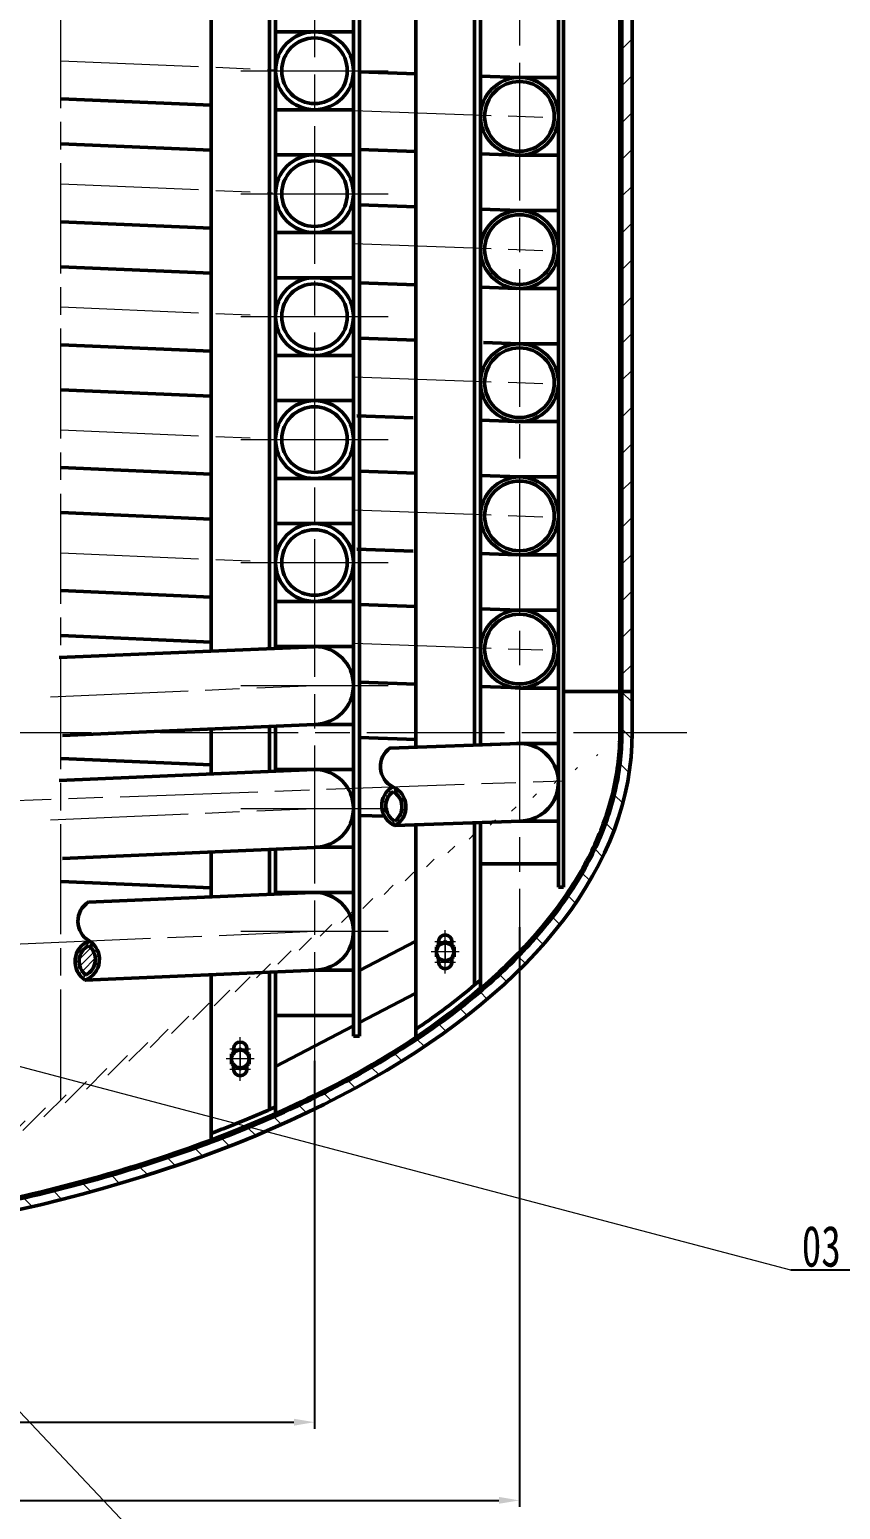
# Model space of a CAD drawing. Header units: millimetres. Extents: x 17368 to 100025, y -24769 to 12950.
# Drawn here: x 45598.9 to 45697.8, y -9378.6 to -9198 of the extents above; entities that cross this region are included whole.
import ezdxf
from ezdxf.enums import TextEntityAlignment as Align

# ---------------------------------------------------------------- set-up
doc = ezdxf.new("R2010")
doc.units = ezdxf.units.MM
doc.header["$LTSCALE"] = 2.8
for name, pattern in [('ACAD_ISO04W100', [30, 24, -3, 0, -3]), ('AM_ISO08W050', [18, 12, -1.5, 3, -1.5]), ('AM_ISO08W050x2', [9, 6, -0.75, 1.5, -0.75]), ('DASHDOT', [30.5, 24, -3, 0.5, -3])]:
    doc.linetypes.add(name, pattern=pattern)
doc.layers.get('0').update_dxf_attribs({"lineweight": 50})
doc.layers.get('Defpoints').update_dxf_attribs({"lineweight": 50})
for name, color, linetype, lineweight in [('AM_7N', 4, 'AM_ISO08W050', 15), ('DASH_DOT_LINE', 255, 'DASHDOT', 15), ('dim', 7, 'Continuous', 15), ('red', 1, 'ACAD_ISO04W100', 15), ('细实线', 5, 'Continuous', 15)]:
    doc.layers.add(name, color=color, linetype=linetype, lineweight=lineweight)
doc.styles.add('仿宋体', font='', dxfattribs={"width": 0.7, "height": 3.5})
doc.styles.get('仿宋体').set_extended_font_data('FangSong_GB2312')
doc.dimstyles.new('ISO-25', dxfattribs={"dimtxt": 3.5, "dimasz": 2.5, "dimexe": 1.25, "dimexo": 0.625, "dimtad": 1, "dimdsep": 46, "dimtxsty": '仿宋体', "dimcen": 2.5, "dimadec": 0, "dimazin": 0, "dimtfac": 1, "dimtmove": 0, "dimatfit": 1, "dimfxl": 0, "dimarcsym": 0})

# ---------------------------------------------------------------- blocks, each defined once
blk = doc.blocks.new('*D1308')
at = {"layer": 'Defpoints', "color": 0, "lineweight": 15}
for p in [(45458.66, -9323.22), (45633.66, -9323.22), (45633.66, -9367.93)]:
    blk.add_point(p, dxfattribs=at)
at = {"layer": '细实线', "color": 0, "lineweight": -2}
for p, q in [((45458.66, -9323.84), (45458.66, -9368.73)), ((45633.66, -9323.84), (45633.66, -9368.73)), ((45461.16, -9367.93), (45631.16, -9367.93))]:
    blk.add_line(p, q, dxfattribs=at)
at = {"layer": '细实线', "color": 0, "lineweight": 15}
for points in [[(45461.16, -9367.51), (45461.16, -9368.35), (45458.66, -9367.93)], [(45631.16, -9367.51), (45631.16, -9368.35), (45633.66, -9367.93)]]:
    blk.add_solid(points, dxfattribs=at)
at = {"layer": '细实线', "color": 0, "lineweight": 15, "insert": (45546.16, -9365.11), "char_height": 3.5, "attachment_point": 5, "style": '仿宋体'}
blk.add_mtext('φ1400', dxfattribs=at)
blk = doc.blocks.new('*D1309')
at = {"layer": 'Defpoints', "color": 0, "lineweight": 15}
for p in [(45433.66, -9307.7), (45658.66, -9306.91), (45658.66, -9377.47)]:
    blk.add_point(p, dxfattribs=at)
at = {"layer": '细实线', "color": 0, "lineweight": -2}
for p, q in [((45658.66, -9307.54), (45658.66, -9378.27)), ((45433.66, -9308.32), (45433.66, -9378.27)), ((45436.16, -9377.47), (45656.16, -9377.47))]:
    blk.add_line(p, q, dxfattribs=at)
at = {"layer": '细实线', "color": 0, "lineweight": 15}
for points in [[(45436.16, -9377.05), (45436.16, -9377.88), (45433.66, -9377.47)], [(45656.16, -9377.05), (45656.16, -9377.88), (45658.66, -9377.47)]]:
    blk.add_solid(points, dxfattribs=at)
at = {"layer": '细实线', "color": 0, "lineweight": 15, "insert": (45546.75, -9374.65), "char_height": 3.5, "attachment_point": 5, "style": '仿宋体'}
blk.add_mtext('φ1800', dxfattribs=at)

msp = doc.modelspace()

# ---------------------------------------------------------------- hatches: boundary and pattern name
at = {"layer": '细实线', "linetype": 'Continuous', "lineweight": 15}
h = msp.add_hatch(dxfattribs=at)
h.set_pattern_fill('ANSI31', color=5, style=0)
h.set_pattern_definition([(45, (-21993.8874, -4614.7845), (-2.24506403, 2.24506403), [])])
h.paths.add_polyline_path([(45421.16271, -8978.14745), (45419.91271, -8978.14745), (45419.91271, -8998.25596), (45420.49954, -8998.95995), (45421.07378, -8998.95995), (45421.16271, -8998.84162)])
h.paths.add_polyline_path([(45421.16271, -9006.20328), (45421.07378, -9006.08495), (45420.49954, -9006.08495), (45419.91271, -9006.78894), (45419.91271, -9054.34609), (45420.49864, -9055.20995), (45420.82677, -9055.20995), (45421.16271, -9054.71467)])
h.paths.add_polyline_path([(45421.16271, -9062.83023), (45420.82677, -9062.33495), (45420.49864, -9062.33495), (45419.91271, -9063.19881), (45419.91271, -9106.39455), (45421.16271, -9099.30545)])
h.paths.add_polyline_path([(45421.16271, -9099.30545), (45419.91271, -9106.39455), (45419.91271, -9168.98844), (45421.16271, -9178.52293)])
h.paths.add_polyline_path([(45421.16271, -9178.52293), (45419.91271, -9168.98844), (45419.91271, -9235.20575), (45421.16271, -9233.42057)])
h.paths.add_polyline_path([(45421.16271, -9233.42057), (45419.91271, -9235.20575), (45419.91271, -9278.77245), (45421.16271, -9278.77245)])
h.paths.add_polyline_path([(45672.41271, -9255.42702), (45671.16271, -9246.5074), (45671.16271, -9278.77245), (45672.41271, -9278.77245)])
h.paths.add_polyline_path([(45672.41271, -9182.1214), (45671.16271, -9246.5074), (45672.41271, -9255.42702)])
h.paths.add_polyline_path([(45672.41271, -9182.1214), (45671.16271, -9157.58398), (45671.16271, -9246.5074)])
h.paths.add_polyline_path([(45672.41271, -9085.8117), (45671.16271, -9088.76303), (45671.16271, -9157.58398), (45672.41271, -9182.1214)])
h.paths.add_polyline_path([(45672.41271, -9005.39282), (45671.16271, -9003.40242), (45671.16271, -9088.76303), (45672.41271, -9085.8117)])
h.paths.add_polyline_path([(45672.41271, -8978.14745), (45671.16271, -8978.14745), (45671.16271, -9003.40242), (45672.41271, -9005.39282)])
h = msp.add_hatch(dxfattribs=at)
h.set_pattern_fill('ANSI31', color=5, angle=90, style=0)
h.set_pattern_definition([(135, (-21993.8874, -4614.7845), (-2.24506403, -2.24506403), [])])
edge = h.paths.add_edge_path()
edge.add_spline(control_points=[(45433.66271, -9310.92629), (45433.19895, -9310.44783), (45432.74758, -9309.96665), (45430.38341, -9307.36067), (45428.69933, -9305.18949), (45425.83082, -9300.77966), (45424.64636, -9298.54111), (45422.78537, -9294.02499), (45422.10871, -9291.74748), (45421.33742, -9287.56921), (45421.16271, -9285.67081), (45421.16271, -9283.77245)], knot_values=[0, 0, 0, 0, 0.025575111, 0.025575111, 0.137782565, 0.137782565, 0.249990018, 0.249990018, 0.362197472, 0.362197472, 0.45514125, 0.45514125, 0.45514125, 0.45514125], degree=3, periodic=0)
edge.add_line((45421.16271, -9283.77245), (45419.91271, -9283.77245))
edge.add_ellipse((45546.16271, -9283.77245), major_axis=(-126.25, 0), ratio=0.504950495, start_angle=0, end_angle=26.9895756)
edge.add_line((45433.66271, -9312.70401), (45433.66271, -9310.92629))
edge = h.paths.add_edge_path()
edge.add_spline(control_points=[(45531.16271, -9345.8186), (45530.67777, -9345.78915), (45530.19319, -9345.75827), (45525.05146, -9345.41524), (45520.42891, -9344.97244), (45511.31251, -9343.8285), (45506.8187, -9343.12735), (45498.01702, -9341.47584), (45493.70918, -9340.5255), (45485.33442, -9338.3881), (45481.26752, -9337.20105), (45473.42661, -9334.60597), (45469.65263, -9333.19794), (45465.45744, -9331.44101), (45464.87022, -9331.19044), (45464.28771, -9330.93718)], knot_values=[0.859967024, 0.859967024, 0.859967024, 0.859967024, 0.871632422, 0.871632422, 0.983839876, 0.983839876, 1.096047329, 1.096047329, 1.208254783, 1.208254783, 1.320462236, 1.320462236, 1.43266969, 1.43266969, 1.451098618, 1.451098618, 1.451098618, 1.451098618], degree=3, periodic=0)
edge.add_line((45464.28771, -9330.93718), (45464.28771, -9332.29908))
edge.add_ellipse((45546.16271, -9283.77245), major_axis=(-126.25, 0), ratio=0.504950495, start_angle=49.5702786, end_angle=83.1764622)
edge.add_line((45531.16271, -9347.07089), (45531.16271, -9345.8186))
edge = h.paths.add_edge_path()
edge.add_spline(control_points=[(45464.28771, -9330.93718), (45461.32348, -9329.64846), (45458.48097, -9328.29041), (45452.53281, -9325.16922), (45449.48527, -9323.37892), (45443.81423, -9319.64301), (45441.19076, -9317.69741), (45436.94656, -9314.1365), (45435.2336, -9312.547), (45433.66271, -9310.92629)], knot_values=[0.45514125, 0.45514125, 0.45514125, 0.45514125, 0.548919775, 0.548919775, 0.661127229, 0.661127229, 0.773334682, 0.773334682, 0.859967024, 0.859967024, 0.859967024, 0.859967024], degree=3, periodic=0)
edge.add_line((45433.66271, -9310.92629), (45433.66271, -9312.70401))
edge.add_ellipse((45546.16271, -9283.77245), major_axis=(-126.25, 0), ratio=0.504950495, start_angle=26.9895756, end_angle=49.5702786)
edge.add_line((45464.28771, -9332.29908), (45464.28771, -9330.93718))
edge = h.paths.add_edge_path()
edge.add_spline(control_points=[(45658.66271, -9310.92632), (45658.43178, -9311.16458), (45658.19778, -9311.40217), (45655.87219, -9313.72616), (45653.54635, -9315.75911), (45648.44818, -9319.68763), (45645.67591, -9321.58318), (45639.71989, -9325.21017), (45636.53618, -9326.94161), (45629.79802, -9330.21648), (45626.24358, -9331.75992), (45618.8095, -9334.63791), (45614.92988, -9335.97245), (45606.89506, -9338.41484), (45602.73989, -9339.52268), (45594.20705, -9341.49702), (45589.8294, -9342.36352), (45580.90743, -9343.84383), (45576.36313, -9344.45763), (45568.25776, -9345.30971), (45564.71949, -9345.60256), (45561.16271, -9345.81859)], knot_values=[1.690494061, 1.690494061, 1.690494061, 1.690494061, 1.70322989, 1.70322989, 1.815437344, 1.815437344, 1.927644797, 1.927644797, 2.039852251, 2.039852251, 2.152059705, 2.152059705, 2.264267158, 2.264267158, 2.376474612, 2.376474612, 2.488682065, 2.488682065, 2.600889519, 2.600889519, 2.686451038, 2.686451038, 2.686451038, 2.686451038], degree=3, periodic=0)
edge.add_line((45561.16271, -9345.81859), (45561.16271, -9347.07089))
edge.add_ellipse((45546.16271, -9283.77245), major_axis=(-126.25, 0), ratio=0.504950495, start_angle=96.8235378, end_angle=153.0104244)
edge.add_line((45658.66271, -9312.70401), (45658.66271, -9310.92632))
edge = h.paths.add_edge_path()
edge.add_line((45658.66271, -9310.92632), (45658.66271, -9312.70401))
edge.add_ellipse((45546.16271, -9283.77245), major_axis=(-126.25, 0), ratio=0.504950495, start_angle=153.0104244, end_angle=180)
edge.add_line((45672.41271, -9283.77245), (45671.16271, -9283.77245))
edge.add_spline(control_points=[(45671.16271, -9283.77245), (45671.16271, -9284.16149), (45671.15537, -9284.55054), (45671.05424, -9287.23109), (45670.71312, -9289.52119), (45669.52169, -9294.07837), (45668.67122, -9296.3455), (45666.46445, -9300.83163), (45665.10805, -9303.05055), (45662.08249, -9307.16332), (45660.46631, -9309.06539), (45658.66271, -9310.92632)], knot_values=[2.686451038, 2.686451038, 2.686451038, 2.686451038, 2.705498668, 2.705498668, 2.817706122, 2.817706122, 2.929913575, 2.929913575, 3.042121029, 3.042121029, 3.141592654, 3.141592654, 3.141592654, 3.141592654], degree=3, periodic=0)
h.paths.add_polyline_path([(45671.16271, -9283.77245), (45672.41271, -9283.77245), (45672.41271, -9278.77245), (45671.16271, -9278.77245)])
h.paths.add_polyline_path([(45419.91271, -9283.77245), (45421.16271, -9283.77245), (45421.16271, -9278.77245), (45419.91271, -9278.77245)])
at = {"layer": '细实线', "lineweight": 15}
h = msp.add_hatch(dxfattribs=at)
h.set_pattern_fill('ANSI31', color=256, scale=0.2, style=0)
edge = h.paths.add_edge_path(flags=17)
edge.add_ellipse((45546.16271, -9283.77245), major_axis=(-126.25, 0), ratio=0.504950495, start_angle=96.8235378, end_angle=180, ccw=False)
edge.add_line((45575.55234, -9345.7674), (45575.72087, -9347.0251))
edge.add_line((45575.72087, -9347.0251), (45576.95979, -9346.85908))
edge.add_line((45576.95979, -9346.85908), (45576.86207, -9346.12978))
edge.add_line((45576.86207, -9346.12978), (45576.79327, -9345.61638))
edge = h.paths.add_edge_path(flags=17)
edge.add_line((45578.101, -9345.96377), (45578.19872, -9346.69307))
edge.add_line((45578.19872, -9346.69307), (45579.43765, -9346.52705))
edge.add_line((45579.43765, -9346.52705), (45579.27179, -9345.28929))
edge.add_ellipse((45546.16271, -9283.77245), major_axis=(-126.25, 0), ratio=0.504950495, start_angle=96.8235378, end_angle=180, ccw=False)
edge.add_line((45578.03273, -9345.4543), (45578.101, -9345.96377))
h = msp.add_hatch(dxfattribs=at)
h.set_pattern_fill('ANSI31', color=256, scale=0.2, angle=82.4768646, style=0)
h.set_pattern_definition([(127.4768646, (-20799.50957, 4200.4573), (-0.50393542, -0.3863600553), [])])
h.paths.add_polyline_path([(45643.42087, -9295.17348), (45643.50691, -9295.18184, 0.61288649), (45643.20851, -9290.40549), (45643.2085, -9290.40549, 0.607076663)])
h.paths.add_polyline_path([(45643.24134, -9290.97917, 0.541886175), (45643.44785, -9294.58654, 0.541886175)], flags=16)
h = msp.add_hatch(dxfattribs=at)
h.set_pattern_fill('ANSI31', color=256, scale=0.2, style=0)
h.set_pattern_definition([(45, (-21993.8874, -4614.7845), (-0.449012806, 0.449012806), [])])
h.paths.add_polyline_path([(45606.18924, -9309.20871), (45606.18923, -9309.20871, 0.617356434), (45605.70181, -9313.98396), (45605.70182, -9313.98396, 0.615155095)])

# ---------------------------------------------------------------- linework, layer by layer
for p, q in [((45672.41271, -8977.14745), (45672.41271, -9278.77245)), ((45670.91271, -8978.77245), (45670.91271, -9278.77245)), ((45671.16271, -8978.56412), (45671.16271, -9278.77245)), ((45628.1658, -9012.21867), (45628.1658, -9273.54003)), ((45628.9158, -9012.21867), (45628.9158, -9273.50789)), ((45646.0408, -9012.21867), (45646.0408, -9285.55363)), ((45653.1658, -9012.21867), (45653.1658, -9285.29605)), ((45653.9158, -9012.21867), (45653.9158, -9285.26893)), ((45663.40998, -9043.59732), (45663.40998, -9302.66669)), ((45664.03498, -9043.59732), (45664.03498, -9302.66669)), ((45638.40998, -9064.29186), (45638.40998, -9320.81803)), ((45639.15998, -9064.29186), (45639.15998, -9320.81803)), ((45621.0408, -9124.42826), (45621.0408, -9273.84539)), ((45628.9158, -9198.28127), (45638.40998, -9198.28127)), ((45646.0408, -9203.39153), (45639.15998, -9203.14305)), ((45658.66271, -9203.84732), (45653.9158, -9203.6759)), ((45658.66271, -9203.84732), (45663.40998, -9203.84732)), ((45602.73164, -9206.46001), (45621.0408, -9207.24469)), ((45628.9158, -9207.78563), (45638.40998, -9207.78563)), ((45602.73164, -9211.95129), (45621.0408, -9212.73597)), ((45628.9158, -9213.28127), (45638.40998, -9213.28127)), ((45646.0408, -9212.89153), (45639.15998, -9212.64305)), ((45658.3201, -9213.33495), (45653.9158, -9213.1759)), ((45658.66271, -9213.34732), (45663.40998, -9213.34732)), ((45646.0408, -9219.64153), (45639.15998, -9219.39305)), ((45658.66271, -9220.09732), (45653.9158, -9219.9259)), ((45658.66271, -9220.09732), (45663.40998, -9220.09732)), ((45602.73164, -9221.46001), (45621.0408, -9222.24469)), ((45628.9158, -9222.78563), (45638.40998, -9222.78563)), ((45602.73164, -9226.95129), (45621.0408, -9227.73597)), ((45628.9158, -9228.28127), (45638.40998, -9228.28127)), ((45646.0408, -9229.14153), (45639.15998, -9228.89305)), ((45658.3201, -9229.58495), (45653.9158, -9229.4259)), ((45658.66271, -9229.59732), (45663.40998, -9229.59732)), ((45646.0408, -9235.89153), (45639.15998, -9235.64305)), ((45602.73164, -9236.46001), (45621.0408, -9237.24469)), ((45658.66271, -9236.34732), (45654.25841, -9236.18827)), ((45658.41927, -9236.33853), (45663.16655, -9236.33853)), ((45628.9158, -9237.78563), (45638.40998, -9237.78563)), ((45602.73164, -9241.95129), (45621.0408, -9242.73597)), ((45628.9158, -9243.28127), (45638.40998, -9243.28127)), ((45645.69797, -9245.38534), (45638.81715, -9245.13687)), ((45658.3201, -9245.83495), (45653.9158, -9245.6759)), ((45658.66271, -9245.84732), (45663.40998, -9245.84732)), ((45602.73164, -9251.46001), (45621.0408, -9252.24469)), ((45646.0408, -9252.14153), (45639.15998, -9251.89305)), ((45628.9158, -9252.78563), (45638.40998, -9252.78563)), ((45658.66271, -9252.59732), (45653.9158, -9252.42584)), ((45658.66271, -9252.59732), (45663.40998, -9252.59732)), ((45602.73164, -9256.95129), (45621.0408, -9257.73597)), ((45628.9158, -9258.28127), (45638.40998, -9258.28127)), ((45645.69797, -9261.63534), (45638.81715, -9261.38687)), ((45658.3201, -9262.08495), (45653.9158, -9261.9259)), ((45658.66271, -9262.09732), (45663.40998, -9262.09732)), ((45602.73164, -9266.46001), (45621.0408, -9267.24469)), ((45628.9158, -9267.78563), (45638.40998, -9267.78563)), ((45646.0408, -9268.39135), (45639.15998, -9268.14278)), ((45658.66271, -9268.84732), (45653.9158, -9268.67584)), ((45658.66271, -9268.84732), (45663.40998, -9268.84732)), ((45602.52826, -9274.63878), (45633.66271, -9273.30445)), ((45602.73164, -9271.95129), (45621.0408, -9272.73597)), ((45628.9158, -9273.28127), (45638.40998, -9273.28127)), ((45628.9158, -9273.28127), (45638.40998, -9273.28127)), ((45646.0408, -9277.88418), (45639.15998, -9277.63675)), ((45658.83406, -9278.34423), (45653.9158, -9278.16737)), ((45658.66271, -9278.34732), (45663.40998, -9278.34732)), ((45664.03498, -9278.77245), (45672.41271, -9278.77245)), ((45670.91271, -9278.77245), (45670.91271, -9283.77245)), ((45671.16271, -9278.77245), (45671.16271, -9283.77245)), ((45672.41271, -9278.77245), (45672.41271, -9283.77245)), ((45602.93503, -9284.13007), (45633.66271, -9282.81317)), ((45621.0408, -9283.35411), (45621.0408, -9288.84539)), ((45628.1658, -9283.04875), (45628.1658, -9288.54003)), ((45628.9158, -9283.01661), (45628.9158, -9288.50789)), ((45633.66271, -9282.78563), (45638.40998, -9282.78563)), ((45646.0408, -9284.64153), (45639.15998, -9284.39305)), ((45642.86971, -9285.66827), (45658.66271, -9285.09732)), ((45658.66271, -9285.09732), (45653.9158, -9285.26873)), ((45658.66271, -9285.09732), (45663.40998, -9285.09732)), ((45602.73164, -9286.95129), (45621.0408, -9287.73597)), ((45602.52826, -9289.63878), (45633.66271, -9288.30445)), ((45628.9158, -9288.28127), (45638.40998, -9288.28127)), ((45639.15998, -9293.88242), (45642.20362, -9293.99254)), ((45643.48361, -9295.12385), (45658.83406, -9294.59423)), ((45646.0408, -9295.03562), (45646.0408, -9320.96867)), ((45653.1658, -9294.78979), (45653.1658, -9314.59267)), ((45653.9158, -9294.76392), (45653.9158, -9314.93909)), ((45658.66271, -9294.59732), (45663.40998, -9294.59732)), ((45602.93503, -9299.13007), (45633.66271, -9297.81317)), ((45621.0408, -9298.35411), (45621.0408, -9303.81785)), ((45628.1658, -9298.04875), (45628.1658, -9303.51249)), ((45628.9158, -9298.01661), (45628.9158, -9303.48035)), ((45633.66271, -9297.78563), (45638.40998, -9297.78563)), ((45653.9158, -9299.80859), (45663.40998, -9299.80859)), ((45602.73164, -9301.95129), (45621.0408, -9302.73597)), ((45606.10013, -9304.45816), (45633.45932, -9303.28563)), ((45628.9158, -9303.28127), (45638.40998, -9303.28127)), ((45663.40998, -9302.66669), (45664.03498, -9302.66669)), ((45639.15998, -9312.81934), (45646.0408, -9309.22056)), ((45648.7908, -9309.28126), (45648.7908, -9309.75973)), ((45650.4158, -9309.28126), (45650.4158, -9309.75973)), ((45648.7908, -9311.30279), (45648.7908, -9311.78126)), ((45650.4158, -9311.30279), (45650.4158, -9311.78126)), ((45605.70182, -9313.98396), (45633.86609, -9312.77692)), ((45621.0408, -9313.32657), (45621.0408, -9333.49815)), ((45628.1658, -9313.02121), (45628.1658, -9329.78972)), ((45628.9158, -9312.98907), (45628.9158, -9330.27831)), ((45633.66271, -9312.78999), (45638.40998, -9312.78999)), ((45639.15998, -9319.16723), (45646.0408, -9315.56845)), ((45628.9158, -9318.28563), (45638.40998, -9318.28563)), ((45628.9158, -9324.5251), (45638.40998, -9319.55949)), ((45623.7908, -9322.35666), (45623.7908, -9322.83513)), ((45625.4158, -9322.35666), (45625.4158, -9322.83513)), ((45638.40998, -9320.81803), (45639.15998, -9320.81803)), ((45623.7908, -9324.37819), (45623.7908, -9324.85666)), ((45625.4158, -9324.37819), (45625.4158, -9324.85666))]:
    msp.add_line(p, q)
at = {"color": 7, "linetype": 'Continuous', "lineweight": 50}
for p, q in [((45649.6033, -9309.29064), (45648.52889, -9309.91095)), ((45650.67771, -9309.91095), (45649.6033, -9309.29064)), ((45648.52889, -9309.91095), (45648.52889, -9311.15157)), ((45648.52889, -9311.15157), (45649.6033, -9311.77189)), ((45649.6033, -9311.77189), (45650.67771, -9311.15157)), ((45650.67771, -9311.15157), (45650.67771, -9309.91095)), ((45624.6033, -9322.36604), (45623.52889, -9322.98635)), ((45625.67771, -9322.98635), (45624.6033, -9322.36604)), ((45623.52889, -9322.98635), (45623.52889, -9324.22697)), ((45625.67771, -9324.22697), (45625.67771, -9322.98635)), ((45623.52889, -9324.22697), (45624.6033, -9324.84729)), ((45624.6033, -9324.84729), (45625.67771, -9324.22697))]:
    msp.add_line(p, q, dxfattribs=at)
for centre, radius in [((45633.66271, -9203.03127), 4.75), ((45633.66271, -9203.03127), 4), ((45658.66271, -9208.59732), 4.75), ((45658.66271, -9208.59732), 4.25), ((45633.66271, -9218.03127), 4.75), ((45633.66271, -9218.03127), 4), ((45658.66271, -9224.84732), 4.75), ((45658.66271, -9224.84732), 4.25), ((45633.66271, -9233.03127), 4.75), ((45633.66271, -9233.03127), 4), ((45658.66271, -9241.09732), 4.75), ((45658.66271, -9241.09732), 4.25), ((45633.66271, -9248.03127), 4.75), ((45633.66271, -9248.03127), 4), ((45658.66271, -9257.34732), 4.75), ((45658.66271, -9257.34732), 4.25), ((45633.66271, -9263.03127), 4.75), ((45633.66271, -9263.03127), 4), ((45658.66271, -9273.59732), 4.75), ((45658.66271, -9273.59732), 4.25)]:
    msp.add_circle(centre, radius)
for centre in [(45649.6033, -9310.53126), (45624.6033, -9323.60666)]:
    msp.add_circle(centre, 1.07441, dxfattribs=at)
for centre, radius, start, end in [((45633.66271, -9278.03127), 4.75, 270, 90), ((45644.46535, -9287.93485), 2.7719, 124.8451443, 243.0347426), ((45658.66271, -9289.84732), 4.75, 271.8847457, 94.1409594), ((45633.66271, -9293.03127), 4.75, 270, 90), ((45644.48763, -9292.69811), 2.62532, 119.1585938, 247.5151562), ((45644.52016, -9292.71556), 2.15648, 126.3709861, 240.1815925), ((45642.19561, -9292.83174), 2.6292, 299.3329664, 67.3407836), ((45642.16903, -9292.85015), 2.15648, 306.3709861, 60.1815925), ((45633.66271, -9308.03127), 4.75, 272.4540317, 92.4540317), ((45607.57255, -9306.80665), 2.7719, 121.8732325, 240.0628308), ((45607.14226, -9311.71849), 2.68463, 110.7931282, 237.5506734), ((45604.73924, -9311.4732), 2.68895, 290.9758665, 57.3679351), ((45649.6033, -9309.28126), 0.8125, 0, 180), ((45607.11609, -9311.69825), 2.15648, 117.2033355, 231.0139776), ((45604.77354, -9311.45653), 2.15648, 297.2033907, 51.0139224), ((45649.6033, -9311.78126), 0.8125, 180, 0), ((45624.6033, -9322.35666), 0.8125, 0, 180), ((45624.6033, -9324.85666), 0.8125, 180, 0), ((45569.5445, -9196.30978), 146.53503, 290.5745913, 293.9016502)]:
    msp.add_arc(centre, radius, start, end)
msp.add_ellipse((45546.16271, -9283.77245), major_axis=(-126.25, 0), ratio=0.504950495, start_param=1.689889529, end_param=3.141592654)
for points, knots in [([(45561.16271, -9345.81859), (45564.71949, -9345.60256), (45568.25776, -9345.30971), (45576.36313, -9344.45763), (45580.90743, -9343.84383), (45589.8294, -9342.36352), (45594.20705, -9341.49702), (45602.73989, -9339.52268), (45606.89506, -9338.41484), (45614.92988, -9335.97245), (45618.8095, -9334.63791), (45626.24358, -9331.75992), (45629.79802, -9330.21648), (45636.53618, -9326.94161), (45639.71989, -9325.21017), (45645.67591, -9321.58318), (45648.44818, -9319.68763), (45653.54635, -9315.75911), (45655.87219, -9313.72616), (45660.04927, -9309.55196), (45661.90046, -9307.41076), (45665.10805, -9303.05055), (45666.46445, -9300.83163), (45668.67122, -9296.3455), (45669.52169, -9294.07837), (45670.71312, -9289.52119), (45671.05424, -9287.23109), (45671.15537, -9284.55054), (45671.16271, -9284.16149), (45671.16271, -9283.77245)], [1.690494061, 1.690494061, 1.690494061, 1.690494061, 1.776055581, 1.776055581, 1.888263035, 1.888263035, 2.000470488, 2.000470488, 2.112677942, 2.112677942, 2.224885395, 2.224885395, 2.337092849, 2.337092849, 2.449300302, 2.449300302, 2.561507756, 2.561507756, 2.67371521, 2.67371521, 2.785922663, 2.785922663, 2.898130117, 2.898130117, 3.01033757, 3.01033757, 3.122545024, 3.122545024, 3.141592654, 3.141592654, 3.141592654, 3.141592654]), ([(45561.614, -9345.54026), (45564.90828, -9345.33385), (45568.18612, -9345.06147), (45576.9181, -9344.1548), (45582.32258, -9343.40034), (45592.8803, -9341.53472), (45598.03357, -9340.42369), (45607.99516, -9337.86583), (45612.80349, -9336.41909), (45621.98764, -9333.21749), (45626.36334, -9331.4626), (45634.60244, -9327.67884), (45638.4656, -9325.64986), (45645.60908, -9321.35823), (45648.88927, -9319.09552), (45654.30364, -9314.78397), (45656.53817, -9312.76445), (45660.53922, -9308.6255), (45662.30605, -9306.50615), (45665.35393, -9302.19773), (45666.63532, -9300.00868), (45668.70366, -9295.58938), (45669.49097, -9293.35904), (45670.56998, -9288.88029), (45670.86193, -9286.63167), (45670.91068, -9284.17915), (45670.91271, -9283.9758), (45670.91271, -9283.77245)], [1.694239084, 1.694239084, 1.694239084, 1.694239084, 1.773603574, 1.773603574, 1.907412488, 1.907412488, 2.041221403, 2.041221403, 2.175030318, 2.175030318, 2.308839232, 2.308839232, 2.442648147, 2.442648147, 2.576457061, 2.576457061, 2.687476756, 2.687476756, 2.79849645, 2.79849645, 2.909516144, 2.909516144, 3.020535838, 3.020535838, 3.131555532, 3.131555532, 3.141592654, 3.141592654, 3.141592654, 3.141592654]), ([(45646.0408, -9319.9711), (45646.56533, -9319.61662), (45647.08209, -9319.2595), (45649.85925, -9317.29667), (45651.97055, -9315.64306), (45653.9158, -9313.94824)], [2.499916568, 2.499916568, 2.499916568, 2.499916568, 2.5212493452, 2.5212493452, 2.6163410424, 2.6163410424, 2.6163410424, 2.6163410424]), ([(45646.0408, -9320.96867), (45647.87447, -9319.72693), (45649.6147, -9318.45235), (45652.17396, -9316.42114), (45653.06055, -9315.68424), (45653.9158, -9314.93909)], [2.5008952671, 2.5008952671, 2.5008952671, 2.5008952671, 2.5749682902, 2.5749682902, 2.6163410424, 2.6163410424, 2.6163410424, 2.6163410424]), ([(45621.0408, -9332.69657), (45623.20608, -9331.8778), (45625.31702, -9331.02397), (45627.88837, -9329.9126), (45628.40401, -9329.68597), (45628.9158, -9329.45726)], [2.21354488032, 2.21354488032, 2.21354488032, 2.21354488032, 2.27876118977, 2.27876118977, 2.29527043992, 2.29527043992, 2.29527043992, 2.29527043992])]:
    msp.add_open_spline(points, degree=3, knots=knots)
at = {"layer": 'AM_7N', "linetype": 'AM_ISO08W050x2', "lineweight": 15, "ltscale": 0.8}
msp.add_line((45602.73164, -9328.55455), (45602.73164, -9034.55826), dxfattribs=at)
at = {"layer": 'AM_7N', "linetype": 'AM_ISO08W050x2', "lineweight": 15}
for p, q in [((45658.66271, -9050.8565), (45658.66271, -9314.21737)), ((45633.66271, -9058.57995), (45633.66271, -9327.28131)), ((45602.73164, -9201.80204), (45629.16683, -9202.93498)), ((45638.40998, -9207.86597), (45663.40961, -9208.76873)), ((45602.73164, -9216.81581), (45628.52456, -9217.92122)), ((45638.40998, -9224.11597), (45663.40961, -9225.01873)), ((45602.73164, -9231.82958), (45627.8823, -9232.90746)), ((45638.40998, -9240.36597), (45663.40961, -9241.26873)), ((45602.73164, -9246.84335), (45627.24003, -9247.89371)), ((45638.40998, -9256.61597), (45663.40961, -9257.51873)), ((45602.73164, -9261.85712), (45626.59776, -9262.87995)), ((45638.40998, -9272.8658), (45663.40961, -9273.76856)), ((45601.44711, -9279.41194), (45633.66271, -9278.03127)), ((45413.25315, -9283.77245), (45679.07226, -9283.77245)), ((45433.66271, -9297.97232), (45664.03498, -9289.65332)), ((45601.44711, -9294.41194), (45633.66271, -9293.03127)), ((45521.32741, -9312.84564), (45633.66271, -9308.03127))]:
    msp.add_line(p, q, dxfattribs=at)
at = {"layer": 'DASH_DOT_LINE', "color": 1, "linetype": 'DASHDOT', "lineweight": 15}
for p, q in [((45649.6033, -9309.49376), (45649.6033, -9311.56876)), ((45624.6033, -9322.56916), (45624.6033, -9324.64416))]:
    msp.add_line(p, q, dxfattribs=at)
at = {"layer": 'dim', "const_width": 0.225}
msp.add_lwpolyline([(45699.2258, -9349.35725), (45691.7258, -9349.35725)], dxfattribs=at)
at = {"layer": 'red', "lineweight": 15}
for p, q in [((45624.67962, -9203.03127), (45642.64579, -9203.03127)), ((45624.67962, -9218.03127), (45642.64579, -9218.03127)), ((45624.67962, -9233.03127), (45642.64579, -9233.03127)), ((45624.67962, -9248.03127), (45642.64579, -9248.03127)), ((45624.67962, -9263.03127), (45642.64579, -9263.03127)), ((45624.67962, -9278.03127), (45642.64579, -9278.03127)), ((45624.67962, -9293.03127), (45642.64579, -9293.03127)), ((45649.6033, -9313.18533), (45649.6033, -9307.87719)), ((45624.67962, -9308.03127), (45642.64579, -9308.03127)), ((45648.33302, -9309.28126), (45650.87358, -9309.28126)), ((45651.31301, -9310.53126), (45647.89359, -9310.53126)), ((45648.33302, -9311.78126), (45650.87358, -9311.78126)), ((45623.33302, -9322.35666), (45625.87358, -9322.35666)), ((45623.33302, -9322.35666), (45625.87358, -9322.35666)), ((45624.6033, -9326.26073), (45624.6033, -9320.95259)), ((45624.6033, -9326.26073), (45624.6033, -9320.95259)), ((45626.31301, -9323.60666), (45622.89359, -9323.60666)), ((45626.31301, -9323.60666), (45622.89359, -9323.60666)), ((45623.33302, -9324.85666), (45625.87358, -9324.85666)), ((45623.33302, -9324.85666), (45625.87358, -9324.85666))]:
    msp.add_line(p, q, dxfattribs=at)
at = {"layer": '细实线', "lineweight": 15}
for p, q in [((45653.9158, -9305.10181), (45653.9158, -9311.4497)), ((45555.53771, -9313.35558), (45691.7258, -9349.35725)), ((45621.0408, -9322.29596), (45621.0408, -9328.64385)), ((45623.7908, -9322.35666), (45623.7908, -9322.83513)), ((45625.4158, -9322.35666), (45625.4158, -9322.83513)), ((45581.27353, -9349.26633), (45635.98767, -9407.16794))]:
    msp.add_line(p, q, dxfattribs=at)
for centre, start, end in [((45624.6033, -9322.35666), 0, 180), ((45624.6033, -9324.85666), 180, 0)]:
    msp.add_arc(centre, 0.8125, start, end, dxfattribs=at)

# ---------------------------------------------------------------- texts
at = {"layer": 'dim', "style": '仿宋体', "width": 0.7}
msp.add_text('03', height=5, dxfattribs=at).set_placement((45695.4758, -9348.95097), align=Align.CENTER)

# ---------------------------------------------------------------- dimensions: what is measured, and where the dimension line sits
at = {"layer": '细实线', "lineweight": 15}
dim = msp.add_linear_dim(base=(45658.66271, -9377.46703), p1=(45433.66271, -9307.6953), p2=(45658.66271, -9306.9116), text='φ1800', dimstyle='ISO-25', override={"dimexe": 0.8, "dimgap": 0.8}, dxfattribs=at)
dim.commit()
dim.dimension.update_dxf_attribs({"geometry": '*D1309', "text_midpoint": (45546.74569, -9377.46703), "dimtype": 160})
dim = msp.add_linear_dim(base=(45633.66271, -9367.9296), p1=(45458.66271, -9323.2177), p2=(45633.66271, -9323.2177), text='φ1400', dimstyle='ISO-25', override={"dimexe": 0.8, "dimgap": 0.8}, dxfattribs=at)
dim.commit()
dim.dimension.update_dxf_attribs({"geometry": '*D1308', "text_midpoint": (45546.16271, -9365.11474)})

doc.saveas('drawing.dxf')
